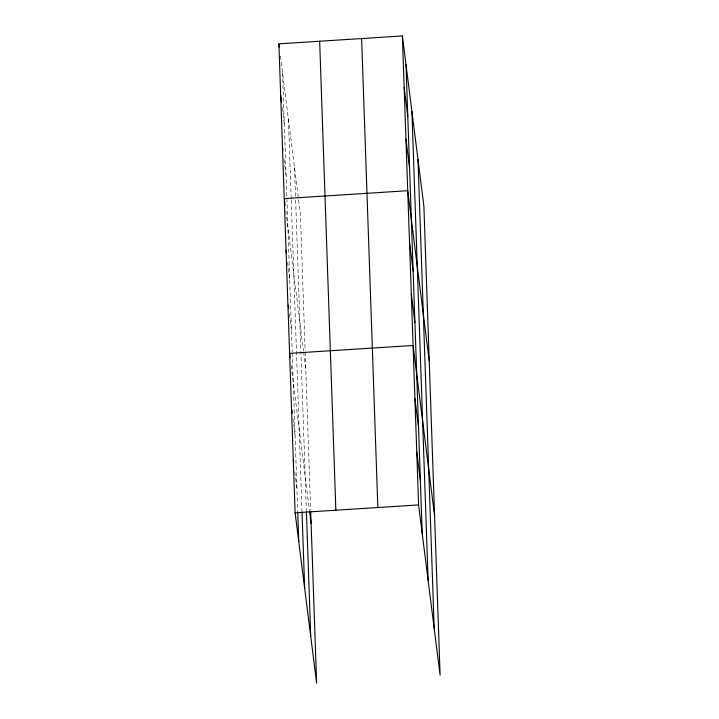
<?xml version="1.0" encoding="UTF-8"?>
<svg xmlns="http://www.w3.org/2000/svg" width="719" height="719" viewBox="0 0 719 719"><rect width="100%" height="100%" fill="white"/><g stroke="black" fill="none" stroke-linecap="round" stroke-linejoin="round"><path stroke-width="0.54" stroke-dasharray="3.6 2.7" d="M280.446 56.01L300.407 214.082L305.144 350.899M282.225 107.598L284.32 124.198M284.014 159.187L286.108 175.778M285.794 210.775L303.517 351.061M303.661 352.166L305.764 368.847M287.582 262.354L289.676 278.954M289.362 313.942L291.456 330.542M291.15 365.531L309.431 510.265M292.984 418.683L295.078 435.274M294.826 471.826L296.92 488.426M305.18 352.022L310.653 510.148M294.511 167.401L295.599 198.795M295.635 199.918L306.366 510.131M288.436 119.3L291.186 198.92M291.231 200.044L301.971 510.751M282.54 72.61L292.193 351.843M292.238 352.966L297.72 511.676"/><path stroke-width="1.08" d="M310.689 511.263L316.63 683.05L295.123 512.809L278.9 43.841L402.37 35.95L423.877 206.191L440.1 675.159L418.593 504.918L402.37 35.95M284.257 198.606L407.727 190.706L429.225 360.947M295.123 512.809L418.593 504.918M404.159 87.538L407.79 116.298M405.938 139.127L409.569 167.887M409.506 242.294L413.137 271.063M411.295 293.882L414.926 322.642M434.582 515.712L413.074 345.471L289.604 353.362L290.17 357.783M414.917 398.614L418.548 427.383M416.75 451.766L420.381 480.535M278.9 43.841L279.323 47.166M280.689 95.429L281.524 102.071M282.468 147.018L282.891 150.334M284.679 201.922L285.092 205.239M286.036 250.185L286.459 253.51M288.247 305.09L288.661 308.415M309.574 511.371L311.111 523.603M291.869 409.83L292.282 413.146M293.289 459.657L293.703 462.982M417.982 159.501L434.195 628.469M411.906 111.4L428.12 580.368M406.001 64.719L422.224 533.678M361.63 38.556L377.843 507.515M319.649 41.235L335.863 510.202M306.402 511.245L310.734 636.36M302.016 511.856L304.658 588.259M297.765 512.782L298.753 541.578"/></g></svg>
